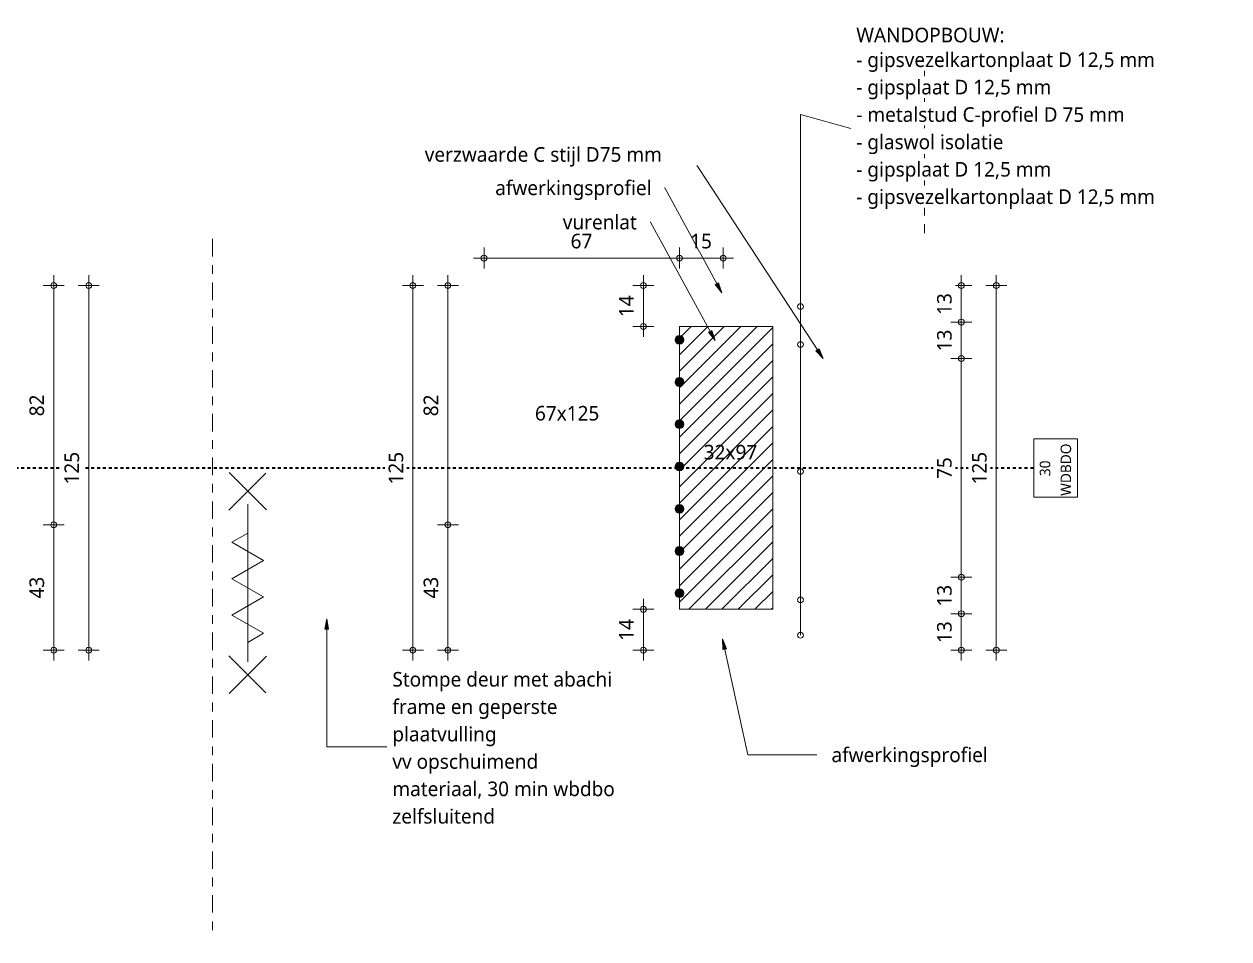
# Model space of a CAD drawing. Header units: millimetres. Extents: x 32900 to 38291, y -18988 to 4133.
# Drawn here: x 33509.2 to 33922.3, y -12733.8 to -12420.2 of the extents above; entities that cross this region are included whole.
import ezdxf

# ---------------------------------------------------------------- set-up
doc = ezdxf.new("R2010")
doc.units = ezdxf.units.MM
doc.linetypes.add('MV_30_min', pattern=[2, 1, -1])
doc.linetypes.add('MV_center', pattern=[15, 6, -3, 3, -3])
for name, color, linetype, lineweight in [('A-ANNO-DIMS', 211, 'Continuous', 13), ('A-ANNO-DIMS-2', 211, 'Continuous', 13), ('A-ANNO-NOTE', 131, 'Continuous', 18), ('A-DETL', 90, 'Continuous', 13), ('A-DETL-GENF', 92, 'Continuous', 18), ('A-DETL-IDEN', 3, 'Continuous', 18), ('A-DETL-THIN', 151, 'Continuous', 18), ('G-ANNO-TEXT', 231, 'Continuous', 13)]:
    doc.layers.add(name, color=color, linetype=linetype, lineweight=lineweight)
doc.styles.add('Segoe UI', font='segoeui.ttf', dxfattribs={"height": 5})
doc.styles.add('Segoe UI_2', font='segoeui.ttf', dxfattribs={"height": 3.6})
doc.styles.add('Segoe UI_B', font='segoeui.ttf', dxfattribs={"height": 5})
doc.dimstyles.new('2_5_mm_2', dxfattribs={"dimscale": 304.8, "dimtxt": 5.23682, "dimasz": 0.006562, "dimexe": 0.011811, "dimexo": 0.0625, "dimgap": 0.005906, "dimtad": 1, "dimdec": 0, "dimzin": 0, "dimdsep": 46, "dimtxsty": 'Segoe UI', "dimblk1": 'DOTBLANK', "dimblk2": 'DOTBLANK', "dimsah": 1, "dimcen": 0.09, "dimdle": 0.011811, "dimazin": 0, "dimtfac": 1, "dimtdec": 4, "dimtix": 1, "dimtmove": 0, "dimatfit": 3, "dimfxl": 0.011811, "dimfxlon": 1, "dimtvp": 1, "dimtfill": 1, "dimtolj": 1, "dimtzin": 0, "dimarcsym": 2})

# ---------------------------------------------------------------- blocks, each defined once
blk = doc.blocks.new('NLRS_00_DI_maskeer - Type 1-V18-Details ziekenhuis Utiliteitsgebouw')
at = {"layer": 'A-DETL-GENF', "linetype": 'MV_center'}
blk.add_line((175, 0), (116, 0), dxfattribs=at)
blk = doc.blocks.new('NLRS_00_DI_maskeer - Type 1-4234905-Details ziekenhuis Utiliteitsgebouw')
at = {"layer": 'A-DETL-GENF', "linetype": 'MV_center'}
blk.add_line((140, 0), (-100, 0), dxfattribs=at)
blk = doc.blocks.new('DIMBLOCK431-Details ziekenhuis Utiliteitsgebouw')
at = {"layer": 'A-ANNO-DIMS-2'}
for p, q in [((33519.32, -12591.83), (33515.72, -12591.83)), ((33519.32, -12638.43), (33519.32, -12591.83)), ((33519.32, -12591.83), (33522.92, -12591.83)), ((33519.32, -12634.83), (33515.72, -12634.83)), ((33519.32, -12634.83), (33522.92, -12634.83))]:
    blk.add_line(p, q, dxfattribs=at)
for centre in [(33519.32, -12591.83), (33519.32, -12634.83)]:
    blk.add_circle(centre, 1, dxfattribs=at)
at = {"layer": 'A-ANNO-DIMS-2', "color": 0, "insert": (33511, -12617.14), "char_height": 5, "width": 9.1406, "attachment_point": 1, "rotation": 90, "line_spacing_factor": 1.142579, "style": 'Segoe UI', "bg_fill": 3, "box_fill_scale": 1.25, "bg_fill_color": 9, "bg_fill_true_color": 13158600, "bg_fill_transparency": 0}
blk.add_mtext('43', dxfattribs=at)
blk = doc.blocks.new('_DotBlank')
at = {"color": 0, "linetype": 'ByBlock', "lineweight": -2}
blk.add_line((-0.5, 0), (-1, 0), dxfattribs=at)
blk.add_circle((0, 0), 0.5, dxfattribs=at)
blk = doc.blocks.new('DIMBLOCK432-Details ziekenhuis Utiliteitsgebouw')
at = {"layer": 'A-ANNO-DIMS-2'}
for p, q in [((33519.32, -12591.83), (33519.32, -12506.23)), ((33519.32, -12509.83), (33515.72, -12509.83)), ((33519.32, -12509.83), (33522.92, -12509.83)), ((33519.32, -12591.83), (33515.72, -12591.83)), ((33519.32, -12591.83), (33522.92, -12591.83))]:
    blk.add_line(p, q, dxfattribs=at)
for centre in [(33519.32, -12509.83), (33519.32, -12591.83)]:
    blk.add_circle(centre, 1, dxfattribs=at)
at = {"layer": 'A-ANNO-DIMS-2', "color": 0, "insert": (33511, -12554.64), "char_height": 5, "width": 9.1406, "attachment_point": 1, "rotation": 90, "line_spacing_factor": 1.142579, "style": 'Segoe UI', "bg_fill": 3, "box_fill_scale": 1.25, "bg_fill_color": 9, "bg_fill_true_color": 13158600, "bg_fill_transparency": 0}
blk.add_mtext('82', dxfattribs=at)
blk = doc.blocks.new('DIMBLOCK433-Details ziekenhuis Utiliteitsgebouw')
at = {"layer": 'A-ANNO-DIMS-2'}
for p, q in [((33531.32, -12638.43), (33531.32, -12506.23)), ((33531.32, -12509.83), (33527.72, -12509.83)), ((33531.32, -12509.83), (33534.92, -12509.83)), ((33531.32, -12634.83), (33527.72, -12634.83)), ((33531.32, -12634.83), (33534.92, -12634.83))]:
    blk.add_line(p, q, dxfattribs=at)
for centre in [(33531.32, -12509.83), (33531.32, -12634.83)]:
    blk.add_circle(centre, 1, dxfattribs=at)
at = {"layer": 'A-ANNO-DIMS-2', "color": 0, "insert": (33523, -12578.04), "char_height": 5, "width": 13.7109, "attachment_point": 1, "rotation": 90, "line_spacing_factor": 1.142579, "style": 'Segoe UI', "bg_fill": 3, "box_fill_scale": 1.25, "bg_fill_color": 9, "bg_fill_true_color": 13158600, "bg_fill_transparency": 0}
blk.add_mtext('125', dxfattribs=at)
blk = doc.blocks.new('DIMBLOCK434-Details ziekenhuis Utiliteitsgebouw')
at = {"layer": 'A-ANNO-DIMS-2'}
for p, q in [((33663.26, -12500.41), (33733.86, -12500.41)), ((33666.86, -12500.41), (33666.86, -12496.81)), ((33666.86, -12500.41), (33666.86, -12504.01)), ((33733.86, -12500.41), (33733.86, -12496.81)), ((33733.86, -12500.41), (33733.86, -12504.01))]:
    blk.add_line(p, q, dxfattribs=at)
for centre in [(33666.86, -12500.41), (33733.86, -12500.41)]:
    blk.add_circle(centre, 1, dxfattribs=at)
at = {"layer": 'A-ANNO-DIMS-2', "color": 0, "insert": (33696.55, -12492.08), "char_height": 5, "width": 9.1406, "attachment_point": 1, "line_spacing_factor": 1.142579, "style": 'Segoe UI', "bg_fill": 3, "box_fill_scale": 1.25, "bg_fill_color": 9, "bg_fill_true_color": 13158600, "bg_fill_transparency": 0}
blk.add_mtext('67', dxfattribs=at)
blk = doc.blocks.new('DIMBLOCK435-Details ziekenhuis Utiliteitsgebouw')
at = {"layer": 'A-ANNO-DIMS-2'}
for p, q in [((33733.86, -12500.41), (33733.86, -12496.81)), ((33733.86, -12500.41), (33752.46, -12500.41)), ((33733.86, -12500.41), (33733.86, -12504.01)), ((33748.86, -12500.41), (33748.86, -12496.81)), ((33748.86, -12500.41), (33748.86, -12504.01))]:
    blk.add_line(p, q, dxfattribs=at)
for centre in [(33733.86, -12500.41), (33748.86, -12500.41)]:
    blk.add_circle(centre, 1, dxfattribs=at)
at = {"layer": 'A-ANNO-DIMS-2', "color": 0, "insert": (33737.55, -12492.08), "char_height": 5, "width": 9.1406, "attachment_point": 1, "line_spacing_factor": 1.142579, "style": 'Segoe UI', "bg_fill": 3, "box_fill_scale": 1.25, "bg_fill_color": 9, "bg_fill_true_color": 13158600, "bg_fill_transparency": 0}
blk.add_mtext('15', dxfattribs=at)
blk = doc.blocks.new('DIMBLOCK436-Details ziekenhuis Utiliteitsgebouw')
at = {"layer": 'A-ANNO-DIMS-2'}
for p, q in [((33654.46, -12506.23), (33654.46, -12591.83)), ((33654.46, -12509.83), (33650.86, -12509.83)), ((33654.46, -12509.83), (33658.06, -12509.83)), ((33654.46, -12591.83), (33650.86, -12591.83)), ((33654.46, -12591.83), (33658.06, -12591.83))]:
    blk.add_line(p, q, dxfattribs=at)
for centre in [(33654.46, -12509.83), (33654.46, -12591.83)]:
    blk.add_circle(centre, 1, dxfattribs=at)
at = {"layer": 'A-ANNO-DIMS-2', "color": 0, "insert": (33646.14, -12554.64), "char_height": 5, "width": 9.1406, "attachment_point": 1, "rotation": 90, "line_spacing_factor": 1.142579, "style": 'Segoe UI', "bg_fill": 3, "box_fill_scale": 1.25, "bg_fill_color": 9, "bg_fill_true_color": 13158600, "bg_fill_transparency": 0}
blk.add_mtext('82', dxfattribs=at)
blk = doc.blocks.new('DIMBLOCK437-Details ziekenhuis Utiliteitsgebouw')
at = {"layer": 'A-ANNO-DIMS-2'}
for p, q in [((33654.46, -12591.83), (33650.86, -12591.83)), ((33654.46, -12591.83), (33654.46, -12638.43)), ((33654.46, -12591.83), (33658.06, -12591.83)), ((33654.46, -12634.83), (33650.86, -12634.83)), ((33654.46, -12634.83), (33658.06, -12634.83))]:
    blk.add_line(p, q, dxfattribs=at)
for centre in [(33654.46, -12591.83), (33654.46, -12634.83)]:
    blk.add_circle(centre, 1, dxfattribs=at)
at = {"layer": 'A-ANNO-DIMS-2', "color": 0, "insert": (33646.14, -12617.14), "char_height": 5, "width": 9.1406, "attachment_point": 1, "rotation": 90, "line_spacing_factor": 1.142579, "style": 'Segoe UI', "bg_fill": 3, "box_fill_scale": 1.25, "bg_fill_color": 9, "bg_fill_true_color": 13158600, "bg_fill_transparency": 0}
blk.add_mtext('43', dxfattribs=at)
blk = doc.blocks.new('DIMBLOCK438-Details ziekenhuis Utiliteitsgebouw')
at = {"layer": 'A-ANNO-DIMS-2'}
for p, q in [((33642.46, -12506.23), (33642.46, -12638.43)), ((33642.46, -12509.83), (33638.86, -12509.83)), ((33642.46, -12509.83), (33646.06, -12509.83)), ((33642.46, -12634.83), (33638.86, -12634.83)), ((33642.46, -12634.83), (33646.06, -12634.83))]:
    blk.add_line(p, q, dxfattribs=at)
for centre in [(33642.46, -12509.83), (33642.46, -12634.83)]:
    blk.add_circle(centre, 1, dxfattribs=at)
at = {"layer": 'A-ANNO-DIMS-2', "color": 0, "insert": (33634.14, -12578.04), "char_height": 5, "width": 13.7109, "attachment_point": 1, "rotation": 90, "line_spacing_factor": 1.142579, "style": 'Segoe UI', "bg_fill": 3, "box_fill_scale": 1.25, "bg_fill_color": 9, "bg_fill_true_color": 13158600, "bg_fill_transparency": 0}
blk.add_mtext('125', dxfattribs=at)
blk = doc.blocks.new('DIMBLOCK439-Details ziekenhuis Utiliteitsgebouw')
at = {"layer": 'A-ANNO-DIMS-2'}
for p, q in [((33830.52, -12622.33), (33826.92, -12622.33)), ((33830.52, -12638.43), (33830.52, -12622.33)), ((33830.52, -12622.33), (33834.12, -12622.33)), ((33830.52, -12634.83), (33826.92, -12634.83)), ((33830.52, -12634.83), (33834.12, -12634.83))]:
    blk.add_line(p, q, dxfattribs=at)
for centre in [(33830.52, -12622.33), (33830.52, -12634.83)]:
    blk.add_circle(centre, 1, dxfattribs=at)
at = {"layer": 'A-ANNO-DIMS-2', "color": 0, "insert": (33822.2, -12632.39), "char_height": 5, "width": 9.1406, "attachment_point": 1, "rotation": 90, "line_spacing_factor": 1.142579, "style": 'Segoe UI', "bg_fill": 3, "box_fill_scale": 1.25, "bg_fill_color": 9, "bg_fill_true_color": 13158600, "bg_fill_transparency": 0}
blk.add_mtext('13', dxfattribs=at)
blk = doc.blocks.new('DIMBLOCK440-Details ziekenhuis Utiliteitsgebouw')
at = {"layer": 'A-ANNO-DIMS-2'}
for p, q in [((33830.52, -12609.83), (33826.92, -12609.83)), ((33830.52, -12622.33), (33830.52, -12609.83)), ((33830.52, -12609.83), (33834.12, -12609.83)), ((33830.52, -12622.33), (33826.92, -12622.33)), ((33830.52, -12622.33), (33834.12, -12622.33))]:
    blk.add_line(p, q, dxfattribs=at)
for centre in [(33830.52, -12609.83), (33830.52, -12622.33)]:
    blk.add_circle(centre, 1, dxfattribs=at)
at = {"layer": 'A-ANNO-DIMS-2', "color": 0, "insert": (33822.2, -12619.89), "char_height": 5, "width": 9.1406, "attachment_point": 1, "rotation": 90, "line_spacing_factor": 1.142579, "style": 'Segoe UI', "bg_fill": 3, "box_fill_scale": 1.25, "bg_fill_color": 9, "bg_fill_true_color": 13158600, "bg_fill_transparency": 0}
blk.add_mtext('13', dxfattribs=at)
blk = doc.blocks.new('DIMBLOCK441-Details ziekenhuis Utiliteitsgebouw')
at = {"layer": 'A-ANNO-DIMS-2'}
for p, q in [((33830.52, -12534.83), (33826.92, -12534.83)), ((33830.52, -12609.83), (33830.52, -12534.83)), ((33830.52, -12534.83), (33834.12, -12534.83)), ((33830.52, -12609.83), (33826.92, -12609.83)), ((33830.52, -12609.83), (33834.12, -12609.83))]:
    blk.add_line(p, q, dxfattribs=at)
for centre in [(33830.52, -12534.83), (33830.52, -12609.83)]:
    blk.add_circle(centre, 1, dxfattribs=at)
at = {"layer": 'A-ANNO-DIMS-2', "color": 0, "insert": (33822.2, -12576.14), "char_height": 5, "width": 9.1406, "attachment_point": 1, "rotation": 90, "line_spacing_factor": 1.142579, "style": 'Segoe UI', "bg_fill": 3, "box_fill_scale": 1.25, "bg_fill_color": 9, "bg_fill_true_color": 13158600, "bg_fill_transparency": 0}
blk.add_mtext('75', dxfattribs=at)
blk = doc.blocks.new('DIMBLOCK442-Details ziekenhuis Utiliteitsgebouw')
at = {"layer": 'A-ANNO-DIMS-2'}
for p, q in [((33830.52, -12522.33), (33826.92, -12522.33)), ((33830.52, -12534.83), (33830.52, -12522.33)), ((33830.52, -12522.33), (33834.12, -12522.33)), ((33830.52, -12534.83), (33826.92, -12534.83)), ((33830.52, -12534.83), (33834.12, -12534.83))]:
    blk.add_line(p, q, dxfattribs=at)
for centre in [(33830.52, -12522.33), (33830.52, -12534.83)]:
    blk.add_circle(centre, 1, dxfattribs=at)
at = {"layer": 'A-ANNO-DIMS-2', "color": 0, "insert": (33822.2, -12532.39), "char_height": 5, "width": 9.1406, "attachment_point": 1, "rotation": 90, "line_spacing_factor": 1.142579, "style": 'Segoe UI', "bg_fill": 3, "box_fill_scale": 1.25, "bg_fill_color": 9, "bg_fill_true_color": 13158600, "bg_fill_transparency": 0}
blk.add_mtext('13', dxfattribs=at)
blk = doc.blocks.new('DIMBLOCK443-Details ziekenhuis Utiliteitsgebouw')
at = {"layer": 'A-ANNO-DIMS-2'}
for p, q in [((33830.52, -12522.33), (33830.52, -12506.23)), ((33830.52, -12509.83), (33826.92, -12509.83)), ((33830.52, -12509.83), (33834.12, -12509.83)), ((33830.52, -12522.33), (33826.92, -12522.33)), ((33830.52, -12522.33), (33834.12, -12522.33))]:
    blk.add_line(p, q, dxfattribs=at)
for centre in [(33830.52, -12509.83), (33830.52, -12522.33)]:
    blk.add_circle(centre, 1, dxfattribs=at)
at = {"layer": 'A-ANNO-DIMS-2', "color": 0, "insert": (33822.2, -12519.89), "char_height": 5, "width": 9.1406, "attachment_point": 1, "rotation": 90, "line_spacing_factor": 1.142579, "style": 'Segoe UI', "bg_fill": 3, "box_fill_scale": 1.25, "bg_fill_color": 9, "bg_fill_true_color": 13158600, "bg_fill_transparency": 0}
blk.add_mtext('13', dxfattribs=at)
blk = doc.blocks.new('DIMBLOCK444-Details ziekenhuis Utiliteitsgebouw')
at = {"layer": 'A-ANNO-DIMS-2'}
for p, q in [((33842.52, -12506.23), (33842.52, -12638.43)), ((33842.52, -12509.83), (33838.92, -12509.83)), ((33842.52, -12509.83), (33846.12, -12509.83)), ((33842.52, -12634.83), (33838.92, -12634.83)), ((33842.52, -12634.83), (33846.12, -12634.83))]:
    blk.add_line(p, q, dxfattribs=at)
for centre in [(33842.52, -12509.83), (33842.52, -12634.83)]:
    blk.add_circle(centre, 1, dxfattribs=at)
at = {"layer": 'A-ANNO-DIMS-2', "color": 0, "insert": (33834.2, -12578.04), "char_height": 5, "width": 13.7109, "attachment_point": 1, "rotation": 90, "line_spacing_factor": 1.142579, "style": 'Segoe UI', "bg_fill": 3, "box_fill_scale": 1.25, "bg_fill_color": 9, "bg_fill_true_color": 13158600, "bg_fill_transparency": 0}
blk.add_mtext('125', dxfattribs=at)
blk = doc.blocks.new('02_GA_brandscheiding - 30 min-3717880-Details ziekenhuis Utiliteitsgebouw')
at = {"layer": 'A-ANNO-NOTE'}
for p, q in [((-5, 3.75), (5, 3.75)), ((-5, -3.75), (-5, 3.75)), ((5, 3.75), (5, -3.75)), ((5, -3.75), (-5, -3.75))]:
    blk.add_line(p, q, dxfattribs=at)
blk = doc.blocks.new('DIMBLOCK447-Details ziekenhuis Utiliteitsgebouw')
at = {"layer": 'A-ANNO-DIMS-2'}
for p, q in [((33721.5, -12638.43), (33721.5, -12617.23)), ((33721.5, -12620.83), (33717.9, -12620.83)), ((33721.5, -12620.83), (33725.1, -12620.83)), ((33721.5, -12634.83), (33717.9, -12634.83)), ((33721.5, -12634.83), (33725.1, -12634.83))]:
    blk.add_line(p, q, dxfattribs=at)
for centre in [(33721.5, -12620.83), (33721.5, -12634.83)]:
    blk.add_circle(centre, 1, dxfattribs=at)
at = {"layer": 'A-ANNO-DIMS-2', "color": 0, "insert": (33713.17, -12631.64), "char_height": 5, "width": 9.1406, "attachment_point": 1, "rotation": 90, "line_spacing_factor": 1.142579, "style": 'Segoe UI', "bg_fill": 3, "box_fill_scale": 1.25, "bg_fill_color": 9, "bg_fill_true_color": 13158600, "bg_fill_transparency": 0}
blk.add_mtext('14', dxfattribs=at)
blk = doc.blocks.new('DIMBLOCK448-Details ziekenhuis Utiliteitsgebouw')
at = {"layer": 'A-ANNO-DIMS-2'}
for p, q in [((33721.5, -12506.23), (33721.5, -12527.43)), ((33721.5, -12509.83), (33717.9, -12509.83)), ((33721.5, -12509.83), (33725.1, -12509.83)), ((33721.5, -12523.83), (33717.9, -12523.83)), ((33721.5, -12523.83), (33725.1, -12523.83))]:
    blk.add_line(p, q, dxfattribs=at)
for centre in [(33721.5, -12509.83), (33721.5, -12523.83)]:
    blk.add_circle(centre, 1, dxfattribs=at)
at = {"layer": 'A-ANNO-DIMS-2', "color": 0, "insert": (33713.17, -12520.64), "char_height": 5, "width": 9.1406, "attachment_point": 1, "rotation": 90, "line_spacing_factor": 1.142579, "style": 'Segoe UI', "bg_fill": 3, "box_fill_scale": 1.25, "bg_fill_color": 9, "bg_fill_true_color": 13158600, "bg_fill_transparency": 0}
blk.add_mtext('14', dxfattribs=at)

msp = doc.modelspace()

# ---------------------------------------------------------------- hatches: boundary and pattern name
at = {"layer": 'A-ANNO-NOTE'}
msp.add_hatch(color=256, dxfattribs=at).paths.add_polyline_path([(33612.94, -12624.06), (33612.31, -12627.66), (33613.58, -12627.66)])
at = {"layer": 'A-DETL-GENF', "lineweight": 13}
h = msp.add_hatch(dxfattribs=at)
h.set_pattern_fill('FP_7', color=254, style=0, pattern_type=2)
h.set_pattern_definition([(45, (0, 0), (-2.82842712, 2.82842712), [])])
h.paths.add_polyline_path([(33734.92, -12620.83), (33765.86, -12620.83), (33765.86, -12523.83), (33733.86, -12523.83), (33733.86, -12526.92), (33734.25, -12526.97), (33734.61, -12527.12), (33734.92, -12527.35), (33735.16, -12527.67), (33735.31, -12528.03), (33735.36, -12528.42), (33735.31, -12528.8), (33735.16, -12529.17), (33734.92, -12529.48), (33734.61, -12529.71), (33734.25, -12529.86), (33733.86, -12529.92), (33733.86, -12541.4), (33734.25, -12541.45), (33734.61, -12541.6), (33734.92, -12541.84), (33735.16, -12542.15), (33735.31, -12542.51), (33735.36, -12542.9), (33735.31, -12543.29), (33735.16, -12543.65), (33734.92, -12543.96), (33734.61, -12544.2), (33734.25, -12544.35), (33733.86, -12544.4), (33733.86, -12555.89), (33734.25, -12555.94), (33734.61, -12556.09), (33734.92, -12556.33), (33735.16, -12556.64), (33735.31, -12557), (33735.36, -12557.39), (33735.31, -12557.78), (33735.16, -12558.14), (33734.92, -12558.45), (33734.61, -12558.69), (33734.25, -12558.84), (33733.86, -12558.89), (33733.86, -12570.37), (33734.25, -12570.42), (33734.61, -12570.57), (33734.92, -12570.81), (33735.16, -12571.12), (33735.31, -12571.48), (33735.36, -12571.87), (33735.31, -12572.26), (33735.16, -12572.62), (33734.92, -12572.93), (33734.61, -12573.17), (33734.25, -12573.32), (33733.86, -12573.37), (33733.86, -12584.86), (33734.25, -12584.91), (33734.61, -12585.06), (33734.92, -12585.3), (33735.16, -12585.61), (33735.31, -12585.97), (33735.36, -12586.36), (33735.31, -12586.75), (33735.16, -12587.11), (33734.92, -12587.42), (33734.61, -12587.66), (33734.25, -12587.81), (33733.86, -12587.86), (33733.86, -12599.34), (33734.25, -12599.4), (33734.61, -12599.55), (33734.92, -12599.78), (33735.16, -12600.09), (33735.31, -12600.46), (33735.36, -12600.84), (33735.31, -12601.23), (33735.16, -12601.59), (33734.92, -12601.91), (33734.61, -12602.14), (33734.25, -12602.29), (33733.86, -12602.34), (33733.86, -12613.83), (33734.25, -12613.88), (33734.61, -12614.03), (33734.92, -12614.27), (33735.16, -12614.58), (33735.31, -12614.94), (33735.36, -12615.33), (33735.31, -12615.72), (33735.16, -12616.08), (33734.92, -12616.39), (33734.61, -12616.63), (33734.25, -12616.78), (33733.86, -12616.83), (33733.86, -12620.83)])
at = {"layer": 'A-DETL-GENF'}
for points in [[(33733.86, -12529.92), (33734.25, -12529.86), (33734.61, -12529.71), (33734.92, -12529.48), (33735.16, -12529.17), (33735.31, -12528.8), (33735.36, -12528.42), (33735.31, -12528.03), (33735.16, -12527.67), (33734.92, -12527.35), (33734.61, -12527.12), (33734.25, -12526.97), (33733.86, -12526.92), (33733.47, -12526.97), (33733.11, -12527.12), (33732.8, -12527.35), (33732.56, -12527.67), (33732.41, -12528.03), (33732.36, -12528.42), (33732.41, -12528.8), (33732.56, -12529.17), (33732.8, -12529.48), (33733.11, -12529.71), (33733.47, -12529.86)], [(33733.86, -12544.4), (33734.25, -12544.35), (33734.61, -12544.2), (33734.92, -12543.96), (33735.16, -12543.65), (33735.31, -12543.29), (33735.36, -12542.9), (33735.31, -12542.51), (33735.16, -12542.15), (33734.92, -12541.84), (33734.61, -12541.6), (33734.25, -12541.45), (33733.86, -12541.4), (33733.47, -12541.45), (33733.11, -12541.6), (33732.8, -12541.84), (33732.56, -12542.15), (33732.41, -12542.51), (33732.36, -12542.9), (33732.41, -12543.29), (33732.56, -12543.65), (33732.8, -12543.96), (33733.11, -12544.2), (33733.47, -12544.35)], [(33733.86, -12558.89), (33734.25, -12558.84), (33734.61, -12558.69), (33734.92, -12558.45), (33735.16, -12558.14), (33735.31, -12557.78), (33735.36, -12557.39), (33735.31, -12557), (33735.16, -12556.64), (33734.92, -12556.33), (33734.61, -12556.09), (33734.25, -12555.94), (33733.86, -12555.89), (33733.47, -12555.94), (33733.11, -12556.09), (33732.8, -12556.33), (33732.56, -12556.64), (33732.41, -12557), (33732.36, -12557.39), (33732.41, -12557.78), (33732.56, -12558.14), (33732.8, -12558.45), (33733.11, -12558.69), (33733.47, -12558.84)], [(33733.86, -12573.37), (33734.25, -12573.32), (33734.61, -12573.17), (33734.92, -12572.93), (33735.16, -12572.62), (33735.31, -12572.26), (33735.36, -12571.87), (33735.31, -12571.48), (33735.16, -12571.12), (33734.92, -12570.81), (33734.61, -12570.57), (33734.25, -12570.42), (33733.86, -12570.37), (33733.47, -12570.42), (33733.11, -12570.57), (33732.8, -12570.81), (33732.56, -12571.12), (33732.41, -12571.48), (33732.36, -12571.87), (33732.41, -12572.26), (33732.56, -12572.62), (33732.8, -12572.93), (33733.11, -12573.17), (33733.47, -12573.32)], [(33733.86, -12587.86), (33734.25, -12587.81), (33734.61, -12587.66), (33734.92, -12587.42), (33735.16, -12587.11), (33735.31, -12586.75), (33735.36, -12586.36), (33735.31, -12585.97), (33735.16, -12585.61), (33734.92, -12585.3), (33734.61, -12585.06), (33734.25, -12584.91), (33733.86, -12584.86), (33733.47, -12584.91), (33733.11, -12585.06), (33732.8, -12585.3), (33732.56, -12585.61), (33732.41, -12585.97), (33732.36, -12586.36), (33732.41, -12586.75), (33732.56, -12587.11), (33732.8, -12587.42), (33733.11, -12587.66), (33733.47, -12587.81)], [(33733.86, -12602.34), (33734.25, -12602.29), (33734.61, -12602.14), (33734.92, -12601.91), (33735.16, -12601.59), (33735.31, -12601.23), (33735.36, -12600.84), (33735.31, -12600.46), (33735.16, -12600.09), (33734.92, -12599.78), (33734.61, -12599.55), (33734.25, -12599.4), (33733.86, -12599.34), (33733.47, -12599.4), (33733.11, -12599.55), (33732.8, -12599.78), (33732.56, -12600.09), (33732.41, -12600.46), (33732.36, -12600.84), (33732.41, -12601.23), (33732.56, -12601.59), (33732.8, -12601.91), (33733.11, -12602.14), (33733.47, -12602.29)], [(33733.86, -12616.83), (33734.25, -12616.78), (33734.61, -12616.63), (33734.92, -12616.39), (33735.16, -12616.08), (33735.31, -12615.72), (33735.36, -12615.33), (33735.31, -12614.94), (33735.16, -12614.58), (33734.92, -12614.27), (33734.61, -12614.03), (33734.25, -12613.88), (33733.86, -12613.83), (33733.47, -12613.88), (33733.11, -12614.03), (33732.8, -12614.27), (33732.56, -12614.58), (33732.41, -12614.94), (33732.36, -12615.33), (33732.41, -12615.72), (33732.56, -12616.08), (33732.8, -12616.39), (33733.11, -12616.63), (33733.47, -12616.78)]]:
    msp.add_hatch(color=9, dxfattribs=at).paths.add_polyline_path(points)
at = {"layer": 'A-DETL-IDEN'}
msp.add_hatch(color=256, dxfattribs=at).paths.add_polyline_path([(33783.18, -12534.83), (33781.73, -12531.47), (33780.67, -12532.17)])
at = {"layer": 'G-ANNO-TEXT'}
for points in [[(33748.44, -12512.35), (33747.28, -12508.88), (33746.17, -12509.49)], [(33746.16, -12528.66), (33744.99, -12525.2), (33743.88, -12525.8)], [(33748.61, -12631), (33748.76, -12634.66), (33750, -12634.38)]]:
    msp.add_hatch(color=7, dxfattribs=at).paths.add_polyline_path(points)

# ---------------------------------------------------------------- linework, layer by layer
at = {"layer": 'A-ANNO-NOTE'}
for p, q in [((33775.38, -12451.17), (33792.61, -12456.01)), ((33775.38, -12617.6), (33775.38, -12451.17)), ((33775.38, -12451.17), (33792.61, -12456.01)), ((33775.38, -12517.03), (33775.38, -12451.17)), ((33775.38, -12451.17), (33792.61, -12456.01)), ((33775.38, -12629.73), (33775.38, -12451.17)), ((33775.38, -12451.17), (33792.61, -12456.01)), ((33775.38, -12573.58), (33775.38, -12451.17)), ((33775.38, -12451.17), (33792.61, -12456.01)), ((33775.38, -12530.03), (33775.38, -12451.17)), ((33612.94, -12624.06), (33612.31, -12627.66)), ((33613.58, -12627.66), (33612.94, -12624.06)), ((33612.94, -12624.06), (33612.94, -12667.96)), ((33612.31, -12627.66), (33613.58, -12627.66)), ((33612.94, -12667.96), (33633.52, -12667.96))]:
    msp.add_line(p, q, dxfattribs=at)
for centre in [(33775.38, -12517.03), (33775.38, -12530.03), (33775.38, -12573.58), (33775.38, -12617.6), (33775.38, -12629.73)]:
    msp.add_circle(centre, 1, dxfattribs=at)
at = {"layer": 'A-DETL'}
for p, q in [((33765.86, -12523.83), (33733.86, -12523.83)), ((33733.86, -12523.83), (33733.86, -12526.92)), ((33765.86, -12620.83), (33765.86, -12523.83)), ((33733.86, -12529.92), (33733.86, -12541.4)), ((33733.86, -12544.4), (33733.86, -12555.89)), ((33733.86, -12558.89), (33733.86, -12570.37)), ((33733.86, -12573.37), (33733.86, -12584.86)), ((33733.86, -12587.86), (33733.86, -12599.34)), ((33733.86, -12602.34), (33733.86, -12613.83)), ((33733.86, -12616.83), (33733.86, -12620.83)), ((33733.86, -12620.83), (33765.86, -12620.83))]:
    msp.add_line(p, q, dxfattribs=at)
at = {"layer": 'A-DETL', "linetype": 'MV_30_min', "lineweight": 35}
msp.add_line((33098.2, -12572.33), (33855.39, -12572.33), dxfattribs=at)
at = {"layer": 'A-DETL'}
for centre, start, end in [((33733.86, -12528.42), 0, 180), ((33733.86, -12528.42), 180, 0), ((33733.86, -12542.9), 0, 180), ((33733.86, -12542.9), 180, 0), ((33733.86, -12557.39), 0, 180), ((33733.86, -12557.39), 180, 0), ((33733.86, -12571.87), 0, 180), ((33733.86, -12571.87), 180, 0), ((33733.86, -12586.36), 0, 180), ((33733.86, -12586.36), 180, 0), ((33733.86, -12600.84), 0, 180), ((33733.86, -12600.84), 180, 0), ((33733.86, -12615.33), 0, 180), ((33733.86, -12615.33), 180, 0)]:
    msp.add_arc(centre, 1.5, start, end, dxfattribs=at)
at = {"layer": 'A-DETL-IDEN'}
for p, q in [((33737.15, -12464.53), (33729.09, -12464.53)), ((33781.73, -12531.47), (33780.67, -12532.17)), ((33780.67, -12532.17), (33783.18, -12534.83)), ((33783.18, -12534.83), (33781.73, -12531.47))]:
    msp.add_line(p, q, dxfattribs=at)
at = {"layer": 'A-DETL-THIN'}
for p, q in [((33592.08, -12574.1), (33579.36, -12586.83)), ((33579.52, -12573.94), (33592.25, -12586.67)), ((33585.88, -12584.8), (33585.88, -12638.8)), ((33585.88, -12594.7), (33580.43, -12597.85)), ((33591.24, -12604.09), (33580.43, -12597.85)), ((33591.24, -12604.09), (33580.43, -12610.34)), ((33591.24, -12616.58), (33580.43, -12610.34)), ((33591.24, -12616.58), (33580.43, -12622.82)), ((33591.24, -12629.06), (33580.43, -12622.82)), ((33591.24, -12629.06), (33585.88, -12632.15)), ((33592.08, -12649.5), (33579.36, -12636.77)), ((33579.52, -12649.67), (33592.25, -12636.94))]:
    msp.add_line(p, q, dxfattribs=at)
at = {"layer": 'G-ANNO-TEXT', "color": 250}
for p, q in [((33728.88, -12476.32), (33728.75, -12476.32)), ((33724, -12488.07), (33723.86, -12488.07)), ((33747.28, -12508.88), (33746.17, -12509.49)), ((33748.44, -12512.35), (33747.28, -12508.88)), ((33746.17, -12509.49), (33748.44, -12512.35)), ((33744.99, -12525.2), (33743.88, -12525.8)), ((33746.16, -12528.66), (33744.99, -12525.2)), ((33743.88, -12525.8), (33746.16, -12528.66)), ((33748.61, -12631), (33748.76, -12634.66)), ((33750, -12634.38), (33748.61, -12631)), ((33748.61, -12631), (33757.34, -12670.73)), ((33748.76, -12634.66), (33750, -12634.38)), ((33757.34, -12670.73), (33781, -12670.73))]:
    msp.add_line(p, q, dxfattribs=at)

# ---------------------------------------------------------------- block references
at = {"layer": 'A-ANNO-NOTE', "xscale": 2, "yscale": 2, "zscale": 2, "rotation": 89.99999999999991}
msp.add_blockref('02_GA_brandscheiding - 30 min-3717880-Details ziekenhuis Utiliteitsgebouw', (33862.89, -12572.33), dxfattribs=at)
at = {"layer": 'A-DETL-GENF', "linetype": 'MV_center', "rotation": 90}
for name, p in [('NLRS_00_DI_maskeer - Type 1-V18-Details ziekenhuis Utiliteitsgebouw', (33817.89, -12609.83)), ('NLRS_00_DI_maskeer - Type 1-4234905-Details ziekenhuis Utiliteitsgebouw', (33573.72, -12633.83))]:
    msp.add_blockref(name, p, dxfattribs=at)

# ---------------------------------------------------------------- texts
at = {"layer": 'A-ANNO-NOTE', "lineweight": 13, "char_height": 3.6, "attachment_point": 1, "rotation": 90, "style": 'Segoe UI_2'}
for s, insert, width in [('WDBDO', (33864.57, -12581.92), 23.4093), ('30', (33857.42, -12575.18), 7.0549)]:
    msp.add_mtext(s, dxfattribs=dict(at, insert=insert, width=width))
at = {"layer": 'A-ANNO-NOTE', "lineweight": 13, "insert": (33635.43, -12642.32), "char_height": 5, "width": 92.6751, "attachment_point": 1, "style": 'Segoe UI', "bg_fill": 3, "box_fill_scale": 1.25, "bg_fill_color": 9, "bg_fill_true_color": 13158600, "bg_fill_transparency": 0}
msp.add_mtext('Stompe deur met abachi', dxfattribs=at)
at = {"layer": 'G-ANNO-TEXT', "color": 7, "char_height": 5, "attachment_point": 1, "style": 'Segoe UI'}
for s, insert, width in [('afwerkingsprofiel', (33670.7, -12473.82), 64.2953), ('32x97', (33742.19, -12564.45), 22.4473), ('afwerkingsprofiel', (33786, -12668.23), 64.2953)]:
    msp.add_mtext(s, dxfattribs=dict(at, insert=insert, width=width))
at = {"layer": 'G-ANNO-TEXT', "color": 39, "insert": (33684.33, -12551.1), "char_height": 5, "width": 27.097, "attachment_point": 1, "style": 'Segoe UI'}
msp.add_mtext('67x125', dxfattribs=at)

# ---------------------------------------------------------------- dimensions: what is measured, and where the dimension line sits
at = {"layer": 'A-ANNO-DIMS'}
dim = msp.add_linear_dim(base=(33733.86, -12500.41), p1=(33666.86, -12504.01), p2=(33733.86, -12504.01), dimstyle='2_5_mm_2', override={"dimpost": '<>', "dimfxl": 67}, dxfattribs=at)
dim.commit()
dim.dimension.update_dxf_attribs({"geometry": 'DIMBLOCK434-Details ziekenhuis Utiliteitsgebouw', "text_midpoint": (33700.36, -12496.02)})
for base, p1, p2, override, picture, middle in [((33519.32, -12591.83), (33515.72, -12634.83), (33515.72, -12591.83), {"dimpost": '<>', "dimfxl": 43}, 'DIMBLOCK431-Details ziekenhuis Utiliteitsgebouw', (33514.93, -12613.33)), ((33721.5, -12620.83), (33717.9, -12634.83), (33725.1, -12620.83), {"dimpost": '<>', "dimfxl": 15.742935}, 'DIMBLOCK447-Details ziekenhuis Utiliteitsgebouw', (33717.14, -12627.83)), ((33830.5194947, -12622.33089405), (33826.9194947, -12634.83089405), (33826.9194947, -12622.33089405), {"dimpost": '<>', "dimfxl": 12.5}, 'DIMBLOCK439-Details ziekenhuis Utiliteitsgebouw', (33826.1201223, -12628.58089405))]:
    dim = msp.add_linear_dim(base=base, p1=p1, p2=p2, angle=90, dimstyle='2_5_mm_2', override=override, dxfattribs=at)
    dim.commit()
    dim.dimension.update_dxf_attribs({"geometry": picture, "text_midpoint": middle})

# ---------------------------------------------------------------- next in the draw order: texts
at = {"layer": 'A-ANNO-NOTE', "lineweight": 13, "char_height": 5, "attachment_point": 1, "style": 'Segoe UI', "bg_fill": 3, "box_fill_scale": 1.25, "bg_fill_color": 9, "bg_fill_true_color": 13158600, "bg_fill_transparency": 0}
for s, insert, width in [('- gipsvezelkartonplaat D 12,5 mm', (33794.51, -12429.9), 126.5063), ('frame en geperste', (33635.43, -12651.72), 68.6245)]:
    msp.add_mtext(s, dxfattribs=dict(at, insert=insert, width=width))
at = {"layer": 'G-ANNO-TEXT', "color": 7, "insert": (33693.86, -12485.57), "char_height": 5, "width": 30.3038, "attachment_point": 1, "style": 'Segoe UI'}
msp.add_mtext('vurenlat', dxfattribs=at)

# ---------------------------------------------------------------- next in the draw order: dimensions: what is measured, and where the dimension line sits
at = {"layer": 'A-ANNO-DIMS'}
dim = msp.add_linear_dim(base=(33748.86, -12500.41), p1=(33733.86, -12504.01), p2=(33748.86, -12504.01), dimstyle='2_5_mm_2', override={"dimpost": '<>', "dimfxl": 15}, dxfattribs=at)
dim.commit()
dim.dimension.update_dxf_attribs({"geometry": 'DIMBLOCK435-Details ziekenhuis Utiliteitsgebouw', "text_midpoint": (33741.36, -12496.01)})
for base, p1, p2, override, picture, middle in [((33519.32, -12509.83), (33515.72, -12591.83), (33515.72, -12509.83), {"dimpost": '<>', "dimfxl": 82}, 'DIMBLOCK432-Details ziekenhuis Utiliteitsgebouw', (33514.94, -12550.83)), ((33654.46, -12591.83), (33658.06, -12509.83), (33658.06, -12591.83), {"dimpost": '<>', "dimfxl": 82}, 'DIMBLOCK436-Details ziekenhuis Utiliteitsgebouw', (33650.08, -12550.83)), ((33830.5194947, -12609.83089405), (33826.9194947, -12622.33089405), (33826.9194947, -12609.83089405), {"dimpost": '<>', "dimfxl": 12.5}, 'DIMBLOCK440-Details ziekenhuis Utiliteitsgebouw', (33826.1201223, -12616.08089405))]:
    dim = msp.add_linear_dim(base=base, p1=p1, p2=p2, angle=90, dimstyle='2_5_mm_2', override=override, dxfattribs=at)
    dim.commit()
    dim.dimension.update_dxf_attribs({"geometry": picture, "text_midpoint": middle})

# ---------------------------------------------------------------- next in the draw order: linework, layer by layer
at = {"layer": 'A-DETL-IDEN'}
msp.add_line((33783.18, -12534.83), (33737.15, -12464.53), dxfattribs=at)
at = {"layer": 'G-ANNO-TEXT', "color": 250}
for p, q in [((33748.44, -12512.35), (33728.88, -12476.32)), ((33746.16, -12528.66), (33724, -12488.07))]:
    msp.add_line(p, q, dxfattribs=at)

# ---------------------------------------------------------------- next in the draw order: texts
at = {"layer": 'A-ANNO-NOTE', "lineweight": 13, "char_height": 5, "attachment_point": 1, "bg_fill": 3, "box_fill_scale": 1.25, "bg_fill_color": 9, "bg_fill_true_color": 13158600, "bg_fill_transparency": 0}
for s, insert, width, style in [('WANDOPBOUW:', (33794.51, -12421.43), 67.8228, 'Segoe UI_B'), ('- gipsplaat D 12,5 mm', (33794.51, -12439.29), 83.5358, 'Segoe UI'), ('plaatvulling', (33635.43, -12661.11), 43.4515, 'Segoe UI')]:
    msp.add_mtext(s, dxfattribs=dict(at, insert=insert, width=width, style=style))

# ---------------------------------------------------------------- next in the draw order: dimensions: what is measured, and where the dimension line sits
at = {"layer": 'A-ANNO-DIMS'}
for base, p1, p2, override, picture, middle in [((33531.32, -12509.83), (33527.72, -12634.83), (33527.72, -12509.83), {"dimpost": '<>', "dimfxl": 125}, 'DIMBLOCK433-Details ziekenhuis Utiliteitsgebouw', (33526.92, -12572.33)), ((33830.52, -12534.83), (33826.92, -12609.83), (33826.92, -12534.83), {"dimpost": '<>', "dimfxl": 75}, 'DIMBLOCK441-Details ziekenhuis Utiliteitsgebouw', (33826.18, -12572.33)), ((33654.46, -12634.83), (33658.06, -12591.83), (33658.06, -12634.83), {"dimpost": '<>', "dimfxl": 43}, 'DIMBLOCK437-Details ziekenhuis Utiliteitsgebouw', (33650.08, -12613.33))]:
    dim = msp.add_linear_dim(base=base, p1=p1, p2=p2, angle=90, dimstyle='2_5_mm_2', override=override, dxfattribs=at)
    dim.commit()
    dim.dimension.update_dxf_attribs({"geometry": picture, "text_midpoint": middle})

# ---------------------------------------------------------------- next in the draw order: texts
at = {"layer": 'A-ANNO-NOTE', "lineweight": 13, "char_height": 5, "attachment_point": 1, "style": 'Segoe UI', "bg_fill": 3, "box_fill_scale": 1.25, "bg_fill_color": 9, "bg_fill_true_color": 13158600, "bg_fill_transparency": 0}
for s, insert, width in [('- metalstud C-profiel D 75 mm', (33794.51, -12448.69), 115.6033), ('vv opschuimend', (33635.43, -12670.5), 61.0886)]:
    msp.add_mtext(s, dxfattribs=dict(at, insert=insert, width=width))
at = {"layer": 'A-DETL-IDEN', "lineweight": 13, "insert": (33646.53, -12462.37), "char_height": 5, "width": 99.8903, "attachment_point": 1, "style": 'Segoe UI', "bg_fill": 3, "box_fill_scale": 1.25, "bg_fill_color": 9, "bg_fill_true_color": 13158600, "bg_fill_transparency": 0}
msp.add_mtext('verzwaarde C stijl D75 mm', dxfattribs=at)

# ---------------------------------------------------------------- next in the draw order: dimensions: what is measured, and where the dimension line sits
at = {"layer": 'A-ANNO-DIMS'}
for base, p1, p2, override, picture, middle in [((33642.46, -12634.83), (33646.06, -12509.83), (33646.06, -12634.83), {"dimpost": '<>', "dimfxl": 125}, 'DIMBLOCK438-Details ziekenhuis Utiliteitsgebouw', (33638.07, -12572.33)), ((33721.5, -12523.83), (33725.1, -12509.83), (33725.1, -12523.83), {"dimpost": '<>', "dimfxl": 14}, 'DIMBLOCK448-Details ziekenhuis Utiliteitsgebouw', (33717.14, -12516.83)), ((33830.5194947, -12522.33089405), (33826.9194947, -12534.83089405), (33826.9194947, -12522.33089405), {"dimpost": '<>', "dimfxl": 12.5}, 'DIMBLOCK442-Details ziekenhuis Utiliteitsgebouw', (33826.1201223, -12528.58089405))]:
    dim = msp.add_linear_dim(base=base, p1=p1, p2=p2, angle=90, dimstyle='2_5_mm_2', override=override, dxfattribs=at)
    dim.commit()
    dim.dimension.update_dxf_attribs({"geometry": picture, "text_midpoint": middle})

# ---------------------------------------------------------------- next in the draw order: texts
at = {"layer": 'A-ANNO-NOTE', "lineweight": 13, "char_height": 5, "attachment_point": 1, "style": 'Segoe UI', "bg_fill": 3, "box_fill_scale": 1.25, "bg_fill_color": 9, "bg_fill_true_color": 13158600, "bg_fill_transparency": 0}
for s, insert, width in [('- glaswol isolatie', (33794.51, -12458.08), 62.692), ('materiaal, 30 min wbdbo', (33635.43, -12679.89), 93.3164)]:
    msp.add_mtext(s, dxfattribs=dict(at, insert=insert, width=width))

# ---------------------------------------------------------------- next in the draw order: dimensions: what is measured, and where the dimension line sits
at = {"layer": 'A-ANNO-DIMS'}
dim = msp.add_linear_dim(base=(33830.5194947, -12509.83089405), p1=(33826.9194947, -12522.33089405), p2=(33826.9194947, -12509.83089405), angle=90, dimstyle='2_5_mm_2', override={"dimpost": '<>', "dimfxl": 12.5}, dxfattribs=at)
dim.commit()
dim.dimension.update_dxf_attribs({"geometry": 'DIMBLOCK443-Details ziekenhuis Utiliteitsgebouw', "text_midpoint": (33826.1201223, -12516.08089405)})

# ---------------------------------------------------------------- next in the draw order: texts
at = {"layer": 'A-ANNO-NOTE', "lineweight": 13, "char_height": 5, "attachment_point": 1, "style": 'Segoe UI', "bg_fill": 3, "box_fill_scale": 1.25, "bg_fill_color": 9, "bg_fill_true_color": 13158600, "bg_fill_transparency": 0}
for s, insert, width in [('- gipsplaat D 12,5 mm', (33794.51, -12467.47), 83.5358), ('zelfsluitend', (33635.43, -12689.29), 42.8101)]:
    msp.add_mtext(s, dxfattribs=dict(at, insert=insert, width=width))

# ---------------------------------------------------------------- next in the draw order: dimensions: what is measured, and where the dimension line sits
at = {"layer": 'A-ANNO-DIMS'}
dim = msp.add_linear_dim(base=(33842.52, -12634.83), p1=(33846.12, -12509.83), p2=(33846.12, -12634.83), angle=90, dimstyle='2_5_mm_2', override={"dimpost": '<>', "dimfxl": 125}, dxfattribs=at)
dim.commit()
dim.dimension.update_dxf_attribs({"geometry": 'DIMBLOCK444-Details ziekenhuis Utiliteitsgebouw', "text_midpoint": (33838.12, -12572.33)})

# ---------------------------------------------------------------- next in the draw order: texts
at = {"layer": 'A-ANNO-NOTE', "lineweight": 13, "insert": (33794.51, -12476.86), "char_height": 5, "width": 126.5063, "attachment_point": 1, "style": 'Segoe UI', "bg_fill": 3, "box_fill_scale": 1.25, "bg_fill_color": 9, "bg_fill_true_color": 13158600, "bg_fill_transparency": 0}
msp.add_mtext('- gipsvezelkartonplaat D 12,5 mm', dxfattribs=at)

doc.saveas('drawing.dxf')
